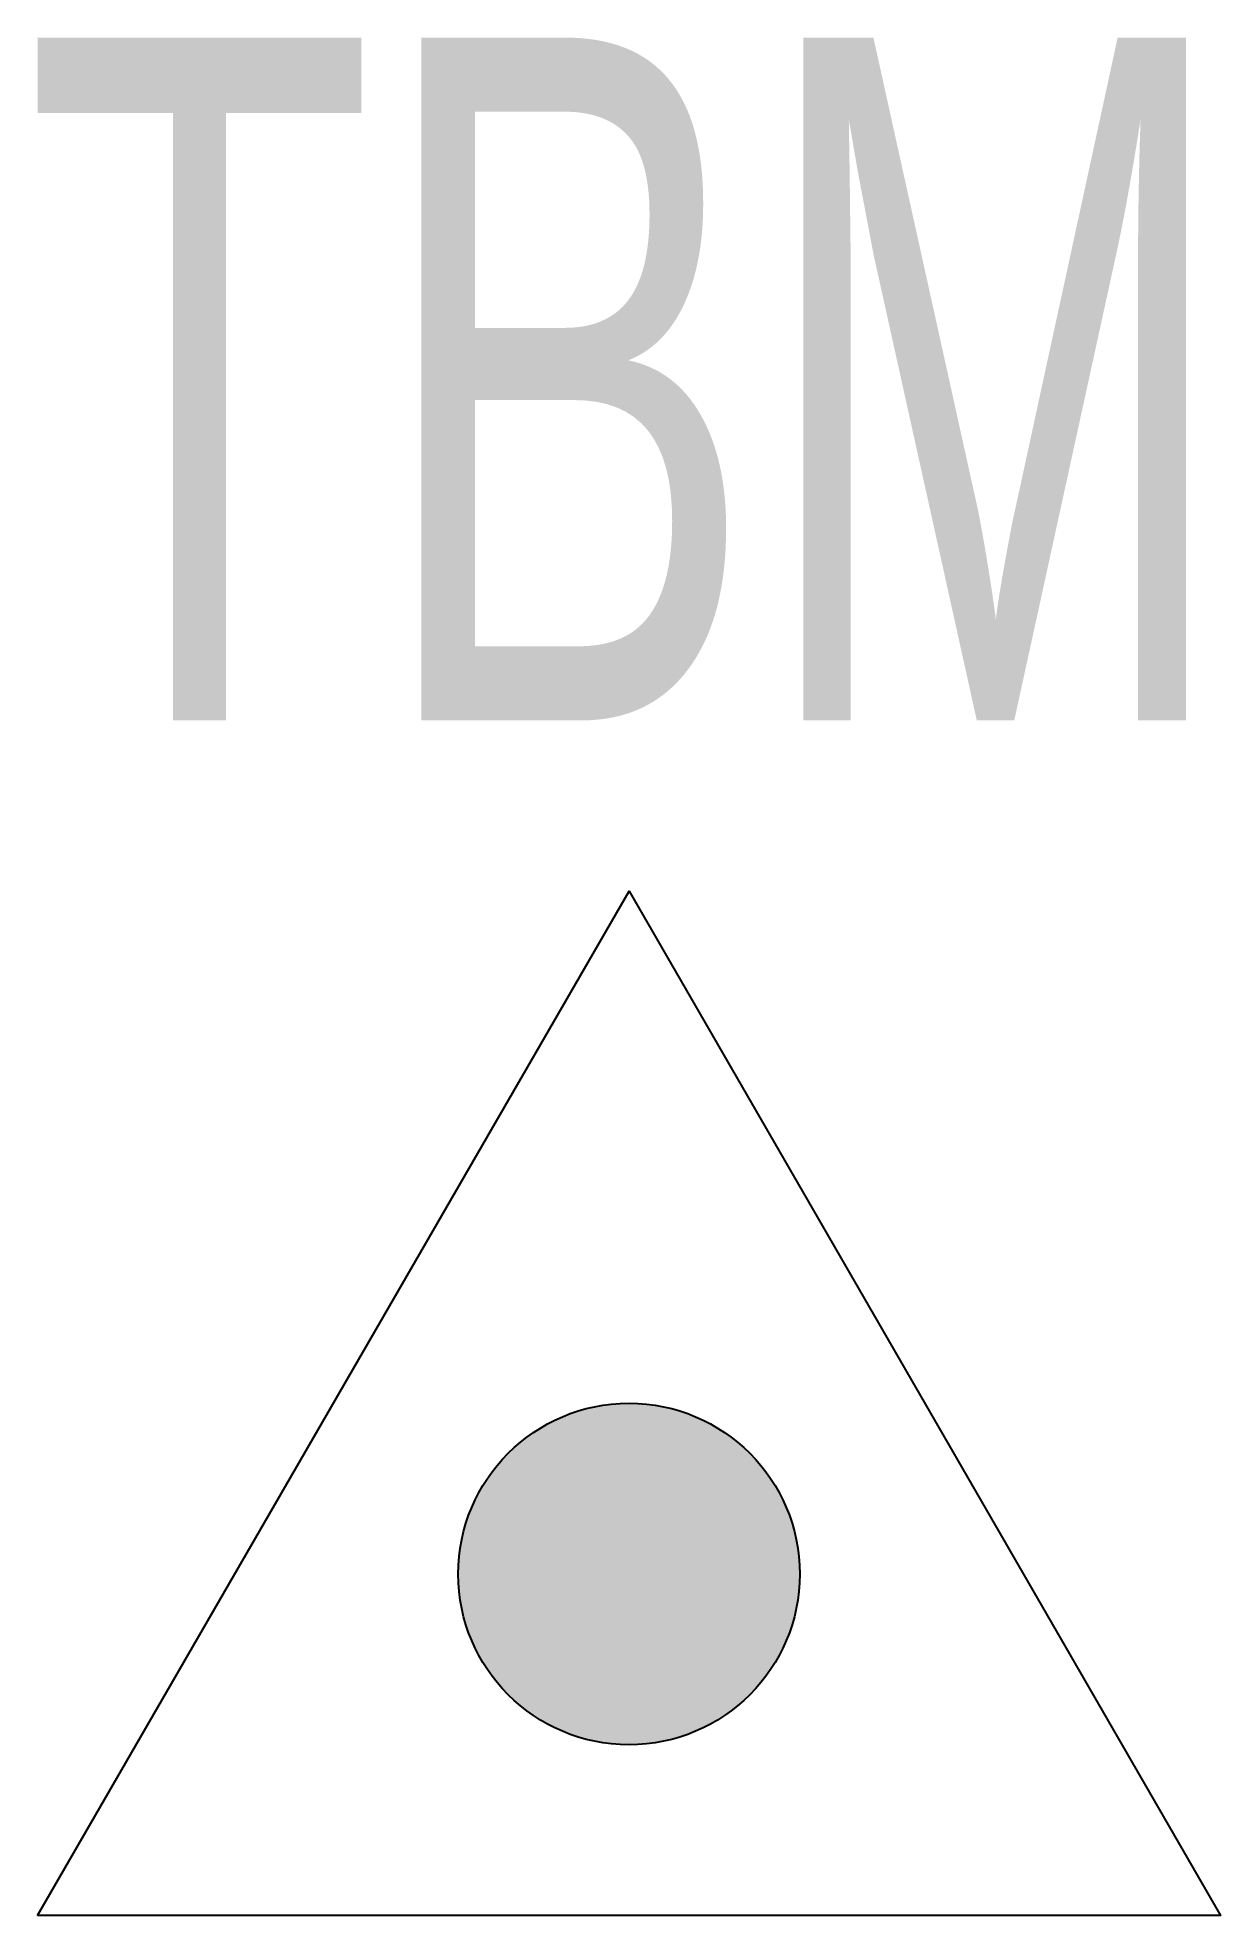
# Model space of a CAD drawing. Extents: x -1.73 to 1.73, y -1 to 4.5.
import ezdxf
from ezdxf.enums import TextEntityAlignment as Align

# ---------------------------------------------------------------- set-up
doc = ezdxf.new("R2010")
doc.units = 0
doc.header["$LTSCALE"] = 0.01
doc.header["$MEASUREMENT"] = 0
doc.layers.get('0').update_dxf_attribs({"lineweight": 20})
doc.styles.add('COA_Existing', font='arial.ttf', dxfattribs={"height": 2})

msp = doc.modelspace()

# ---------------------------------------------------------------- hatches: boundary and pattern name
at = {"linetype": 'ByBlock', "lineweight": -2}
h = msp.add_hatch(color=0, dxfattribs=at)
h.dxf.hatch_style = 1
edge = h.paths.add_edge_path()
edge.add_arc((0, 0), 0.5, 0, 360)

# ---------------------------------------------------------------- linework, layer by layer
at = {"color": 0, "linetype": 'ByBlock', "lineweight": -2}
msp.add_lwpolyline([(-1.732, -1), (0, 2), (1.732, -1), (-1.732, -1)], dxfattribs=at)
msp.add_circle((0, 0), 0.5, dxfattribs=at)

# ---------------------------------------------------------------- texts
at = {"color": 0, "linetype": 'ByBlock', "lineweight": -2, "style": 'COA_Existing', "width": 0.6}
msp.add_text('TBM', height=2, dxfattribs=at).set_placement((0, 2.5), align=Align.CENTER)

doc.saveas('drawing.dxf')
